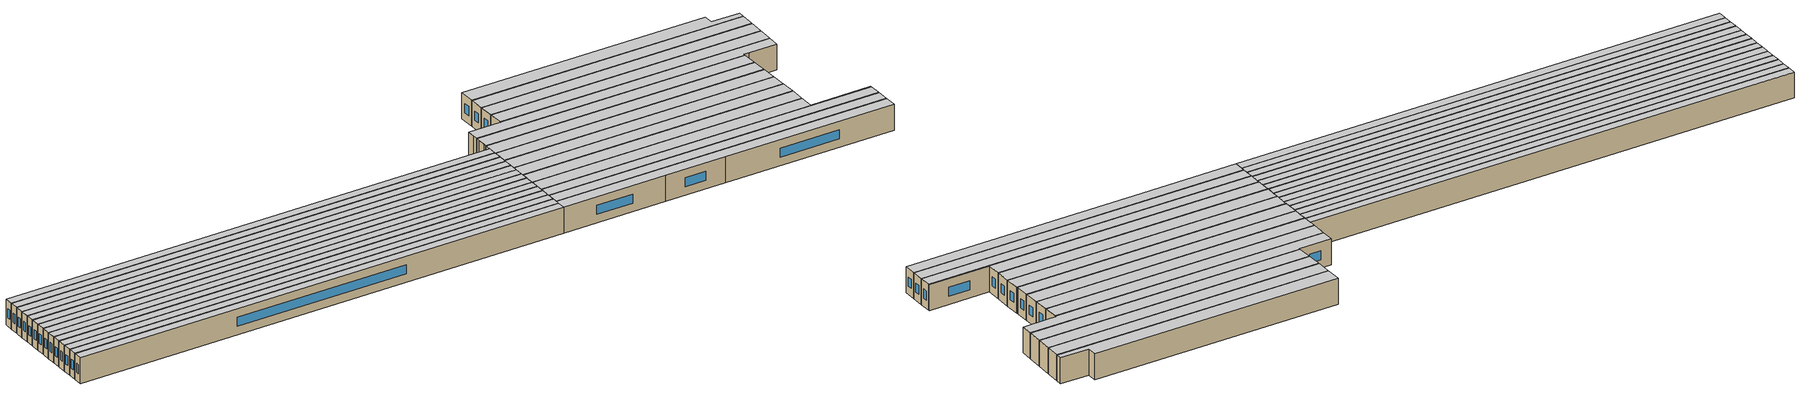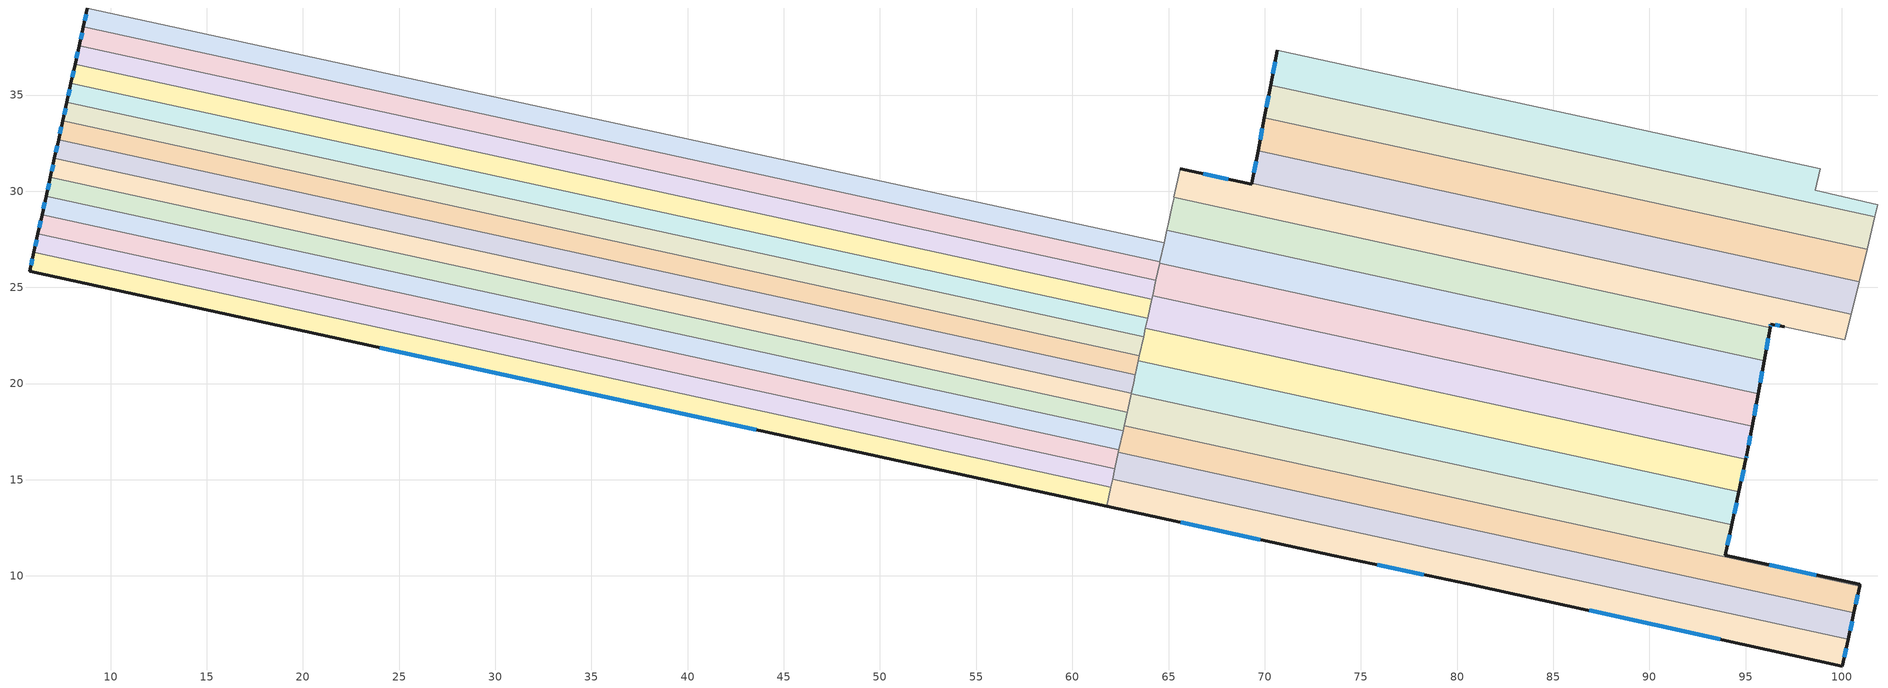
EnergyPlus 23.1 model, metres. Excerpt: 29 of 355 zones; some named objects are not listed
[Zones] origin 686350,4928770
0579a4736f0aea2d_F4_dwelling_15
 floor to 0579a4736f0aea2d_F3_dwelling_15 (EU_floor_Construction): 64.77,27.32 64.56,26.34 8.59,38.55 8.8,39.52 z12
 wall outside (EU_wall_Construction): 8.8,39.52 8.59,38.55 z12:15
 wall to 0579a4736f0aea2d_F4_dwelling_14 (EU_wall_Construction): 64.77,27.32 8.8,39.52 z12:15
 wall to 0579a4736f0aea2d_F4_dwelling_16 (EU_wall_Construction): 8.59,38.55 64.56,26.34 z12:15
 wall to 0579a4736f0aea2d_F4_dwelling_50 (EU_wall_Construction): 64.56,26.34 64.77,27.32 z12:15
 window (EU_Window_Construction): 8.73,39.21 8.66,38.86 z12.98:14.02
 ceiling to 0579a4736f0aea2d_F5_dwelling_15 (EU_floor_Construction): 64.56,26.34 64.77,27.32 8.8,39.52 8.59,38.55 z15
0579a4736f0aea2d_F4_dwelling_16
 floor to 0579a4736f0aea2d_F3_dwelling_16 (EU_floor_Construction): 64.56,26.34 64.34,25.36 8.37,37.57 8.59,38.55 z12
 wall outside (EU_wall_Construction): 8.59,38.55 8.37,37.57 z12:15
 wall to 0579a4736f0aea2d_F4_dwelling_17 (EU_wall_Construction): 8.37,37.57 64.34,25.36 z12:15
 wall to 0579a4736f0aea2d_F4_dwelling_51 (EU_wall_Construction): 64.34,25.36 64.54,26.27 z12:15
 wall to 0579a4736f0aea2d_F4_dwelling_50 (EU_wall_Construction): 64.54,26.27 64.56,26.34 z12:15
 window (EU_Window_Construction): 8.52,38.23 8.44,37.89 z12.98:14.02
 ceiling to 0579a4736f0aea2d_F5_dwelling_16 (EU_floor_Construction): 64.34,25.36 64.56,26.34 8.59,38.55 8.37,37.57 z15
0579a4736f0aea2d_F4_dwelling_17
 floor to 0579a4736f0aea2d_F3_dwelling_17 (EU_floor_Construction): 64.34,25.36 64.13,24.38 8.16,36.59 8.37,37.57 z12
 wall outside (EU_wall_Construction): 8.37,37.57 8.16,36.59 z12:15
 wall to 0579a4736f0aea2d_F4_dwelling_18 (EU_wall_Construction): 8.16,36.59 64.13,24.38 z12:15
 wall to 0579a4736f0aea2d_F4_dwelling_52 (EU_wall_Construction): 64.13,24.38 64.17,24.57 z12:15
 wall to 0579a4736f0aea2d_F4_dwelling_51 (EU_wall_Construction): 64.17,24.57 64.34,25.36 z12:15
 window (EU_Window_Construction): 8.3,37.25 8.23,36.91 z12.98:14.02
 ceiling to 0579a4736f0aea2d_F5_dwelling_17 (EU_floor_Construction): 64.13,24.38 64.34,25.36 8.37,37.57 8.16,36.59 z15
0579a4736f0aea2d_F4_dwelling_18
 floor to 0579a4736f0aea2d_F3_dwelling_18 (EU_floor_Construction): 64.13,24.38 63.92,23.4 7.94,35.61 8.16,36.59 z12
 wall outside (EU_wall_Construction): 8.16,36.59 7.94,35.61 z12:15
 wall to 0579a4736f0aea2d_F4_dwelling_19 (EU_wall_Construction): 7.94,35.61 63.92,23.4 z12:15
 wall to 0579a4736f0aea2d_F4_dwelling_52 (EU_wall_Construction): 63.92,23.4 64.13,24.38 z12:15
 window (EU_Window_Construction): 8.09,36.27 8.01,35.93 z12.98:14.02
 ceiling to 0579a4736f0aea2d_F5_dwelling_18 (EU_floor_Construction): 63.92,23.4 64.13,24.38 8.16,36.59 7.94,35.61 z15
0579a4736f0aea2d_F4_dwelling_19
 floor to 0579a4736f0aea2d_F3_dwelling_19 (EU_floor_Construction): 63.92,23.4 63.7,22.43 7.73,34.64 7.94,35.61 z12
 wall outside (EU_wall_Construction): 7.94,35.61 7.73,34.64 z12:15
 wall to 0579a4736f0aea2d_F4_dwelling_20 (EU_wall_Construction): 7.73,34.64 63.7,22.43 z12:15
 wall to 0579a4736f0aea2d_F4_dwelling_53 (EU_wall_Construction): 63.7,22.43 63.8,22.87 z12:15
 wall to 0579a4736f0aea2d_F4_dwelling_52 (EU_wall_Construction): 63.8,22.87 63.92,23.4 z12:15
 window (EU_Window_Construction): 7.87,35.3 7.8,34.95 z12.98:14.02
 ceiling to 0579a4736f0aea2d_F5_dwelling_19 (EU_floor_Construction): 63.7,22.43 63.92,23.4 7.94,35.61 7.73,34.64 z15
0579a4736f0aea2d_F4_dwelling_20
 floor to 0579a4736f0aea2d_F3_dwelling_20 (EU_floor_Construction): 63.7,22.43 63.49,21.45 7.51,33.66 7.73,34.64 z12
 wall outside (EU_wall_Construction): 7.73,34.64 7.51,33.66 z12:15
 wall to 0579a4736f0aea2d_F4_dwelling_21 (EU_wall_Construction): 7.51,33.66 63.49,21.45 z12:15
 wall to 0579a4736f0aea2d_F4_dwelling_53 (EU_wall_Construction): 63.49,21.45 63.7,22.43 z12:15
 window (EU_Window_Construction): 7.66,34.32 7.58,33.98 z12.98:14.02
 ceiling to 0579a4736f0aea2d_F5_dwelling_20 (EU_floor_Construction): 63.49,21.45 63.7,22.43 7.73,34.64 7.51,33.66 z15
0579a4736f0aea2d_F4_dwelling_21
 floor to 0579a4736f0aea2d_F3_dwelling_21 (EU_floor_Construction): 63.49,21.45 63.28,20.47 7.3,32.68 7.51,33.66 z12
 wall outside (EU_wall_Construction): 7.51,33.66 7.3,32.68 z12:15
 wall to 0579a4736f0aea2d_F4_dwelling_22 (EU_wall_Construction): 7.3,32.68 63.28,20.47 z12:15
 wall to 0579a4736f0aea2d_F4_dwelling_54 (EU_wall_Construction): 63.28,20.47 63.43,21.18 z12:15
 wall to 0579a4736f0aea2d_F4_dwelling_53 (EU_wall_Construction): 63.43,21.18 63.49,21.45 z12:15
 window (EU_Window_Construction): 7.44,33.34 7.37,33 z12.98:14.02
 ceiling to 0579a4736f0aea2d_F5_dwelling_21 (EU_floor_Construction): 63.28,20.47 63.49,21.45 7.51,33.66 7.3,32.68 z15
0579a4736f0aea2d_F4_dwelling_22
 floor to 0579a4736f0aea2d_F3_dwelling_22 (EU_floor_Construction): 63.28,20.47 63.06,19.49 7.08,31.7 7.3,32.68 z12
 wall outside (EU_wall_Construction): 7.3,32.68 7.08,31.7 z12:15
 wall to 0579a4736f0aea2d_F4_dwelling_23 (EU_wall_Construction): 7.08,31.7 63.06,19.49 63.18,20.04 z12:15
 wall to 0579a4736f0aea2d_F4_dwelling_54 (EU_wall_Construction): 63.18,20.04 63.28,20.47 z12:15
 window (EU_Window_Construction): 7.23,32.36 7.15,32.02 z12.98:14.02
 ceiling to 0579a4736f0aea2d_F5_dwelling_22 (EU_floor_Construction): 63.06,19.49 63.28,20.47 7.3,32.68 7.08,31.7 z15
0579a4736f0aea2d_F4_dwelling_23
 floor to 0579a4736f0aea2d_F3_dwelling_23 (EU_floor_Construction): 63.18,20.04 62.87,18.62 62.85,18.51 6.87,30.72 7.08,31.7 63.06,19.49 z12
 wall outside (EU_wall_Construction): 7.08,31.7 6.87,30.72 z12:15
 wall to 0579a4736f0aea2d_F4_dwelling_24 (EU_wall_Construction): 6.87,30.72 62.85,18.51 z12:15
 wall to 0579a4736f0aea2d_F4_dwelling_55 (EU_wall_Construction): 62.85,18.51 62.87,18.62 63.06,19.48 z12:15
 wall to 0579a4736f0aea2d_F4_dwelling_54 (EU_wall_Construction): 63.06,19.48 63.18,20.04 z12:15
 window (EU_Window_Construction): 7.01,31.38 6.94,31.04 z12.98:14.02
 ceiling to 0579a4736f0aea2d_F5_dwelling_23 (EU_floor_Construction): 62.87,18.62 63.18,20.04 63.06,19.49 7.08,31.7 6.87,30.72 62.85,18.51 z15
0579a4736f0aea2d_F4_dwelling_24
 floor to 0579a4736f0aea2d_F3_dwelling_24 (EU_floor_Construction): 62.85,18.51 62.64,17.54 6.66,29.75 6.87,30.72 z12
 wall outside (EU_wall_Construction): 6.87,30.72 6.66,29.75 z12:15
 wall to 0579a4736f0aea2d_F4_dwelling_25 (EU_wall_Construction): 6.66,29.75 62.64,17.54 z12:15
 wall to 0579a4736f0aea2d_F4_dwelling_56 (EU_wall_Construction): 62.64,17.54 62.7,17.81 z12:15
 wall to 0579a4736f0aea2d_F4_dwelling_55 (EU_wall_Construction): 62.7,17.81 62.85,18.52 z12:15
 window (EU_Window_Construction): 6.8,30.41 6.72,30.07 z12.98:14.02
 ceiling to 0579a4736f0aea2d_F5_dwelling_24 (EU_floor_Construction): 62.64,17.54 62.85,18.51 6.87,30.72 6.66,29.75 z15
0579a4736f0aea2d_F4_dwelling_25
 floor to 0579a4736f0aea2d_F3_dwelling_25 (EU_floor_Construction): 62.64,17.54 62.42,16.56 6.44,28.77 6.66,29.75 z12
 wall outside (EU_wall_Construction): 6.66,29.75 6.44,28.77 z12:15
 wall to 0579a4736f0aea2d_F4_dwelling_26 (EU_wall_Construction): 6.44,28.77 62.42,16.56 z12:15
 wall to 0579a4736f0aea2d_F4_dwelling_56 (EU_wall_Construction): 62.42,16.56 62.64,17.54 z12:15
 window (EU_Window_Construction): 6.59,29.43 6.51,29.09 z12.98:14.02
 ceiling to 0579a4736f0aea2d_F5_dwelling_25 (EU_floor_Construction): 62.42,16.56 62.64,17.54 6.66,29.75 6.44,28.77 z15
0579a4736f0aea2d_F4_dwelling_26
 floor to 0579a4736f0aea2d_F3_dwelling_26 (EU_floor_Construction): 62.42,16.56 62.21,15.58 6.23,27.79 6.44,28.77 z12
 wall outside (EU_wall_Construction): 6.44,28.77 6.23,27.79 z12:15
 wall to 0579a4736f0aea2d_F4_dwelling_27 (EU_wall_Construction): 6.23,27.79 62.21,15.58 z12:15
 wall to 0579a4736f0aea2d_F4_dwelling_57 (EU_wall_Construction): 62.21,15.58 62.39,16.42 z12:15
 wall to 0579a4736f0aea2d_F4_dwelling_56 (EU_wall_Construction): 62.39,16.42 62.42,16.56 z12:15
 window (EU_Window_Construction): 6.37,28.45 6.3,28.11 z12.98:14.02
 ceiling to 0579a4736f0aea2d_F5_dwelling_26 (EU_floor_Construction): 62.21,15.58 62.42,16.56 6.44,28.77 6.23,27.79 z15
0579a4736f0aea2d_F4_dwelling_27
 floor to 0579a4736f0aea2d_F3_dwelling_27 (EU_floor_Construction): 62.21,15.58 62,14.6 6.01,26.82 6.23,27.79 z12
 wall outside (EU_wall_Construction): 6.23,27.79 6.01,26.82 z12:15
 wall to 0579a4736f0aea2d_F4_dwelling_28 (EU_wall_Construction): 6.01,26.82 62,14.6 z12:15
 wall to 0579a4736f0aea2d_F4_dwelling_58 (EU_wall_Construction): 62,14.6 62.09,15.04 z12:15
 wall to 0579a4736f0aea2d_F4_dwelling_57 (EU_wall_Construction): 62.09,15.04 62.21,15.58 z12:15
 window (EU_Window_Construction): 6.16,27.48 6.08,27.13 z12.98:14.02
 ceiling to 0579a4736f0aea2d_F5_dwelling_27 (EU_floor_Construction): 62,14.6 62.21,15.58 6.23,27.79 6.01,26.82 z15
0579a4736f0aea2d_F4_dwelling_28
 floor to 0579a4736f0aea2d_F3_dwelling_28 (EU_floor_Construction): 62,14.6 61.78,13.63 5.8,25.84 6.01,26.82 z12
 wall outside (EU_wall_Construction): 6.01,26.82 5.8,25.84 61.78,13.63 z12:15
 wall to 0579a4736f0aea2d_F4_dwelling_58 (EU_wall_Construction): 61.78,13.63 62,14.6 z12:15
 window (EU_Window_Construction): 24,21.87 43.58,17.6 / 5.94,26.5 5.87,26.16 z12.98:14.02
 ceiling to 0579a4736f0aea2d_F5_dwelling_28 (EU_floor_Construction): 61.78,13.63 62,14.6 6.01,26.82 5.8,25.84 z15
0579a4736f0aea2d_F4_dwelling_44
 floor to 0579a4736f0aea2d_F3_dwelling_44 (EU_floor_Construction): 98.87,31.17 98.62,30.05 101.87,29.29 101.72,28.66 70.31,35.51 70.67,37.32 z12
 wall outside (EU_wall_Construction): 70.67,37.32 70.31,35.51 z12:15
 wall to 0579a4736f0aea2d_F4_dwelling_45 (EU_wall_Construction): 70.31,35.51 101.72,28.66 z12:15
 wall to 0579a4736f0aea2d_F4_dwelling_43 (EU_wall_Construction): 98.87,31.17 70.67,37.32 z12:15
 wall adiabatic (EU_wall_Construction): 101.72,28.66 101.87,29.29 98.62,30.05 98.87,31.17 z12:15
 window (EU_Window_Construction): 70.55,36.73 70.43,36.1 z12.98:14.02
 ceiling to 0579a4736f0aea2d_F5_dwelling_44 (EU_floor_Construction): 101.72,28.66 101.87,29.29 98.62,30.05 98.87,31.17 70.67,37.32 70.31,35.51 z15
0579a4736f0aea2d_F4_dwelling_45
 floor to 0579a4736f0aea2d_F3_dwelling_45 (EU_floor_Construction): 101.72,28.66 101.31,26.98 69.98,33.82 70.31,35.51 z12
 wall outside (EU_wall_Construction): 70.31,35.51 69.98,33.82 z12:15
 wall adiabatic (EU_wall_Construction): 101.31,26.98 101.72,28.66 z12:15
 wall to 0579a4736f0aea2d_F4_dwelling_46 (EU_wall_Construction): 69.98,33.82 101.31,26.98 z12:15
 window (EU_Window_Construction): 70.21,34.96 70.09,34.37 z12.98:14.02
 ceiling to 0579a4736f0aea2d_F5_dwelling_45 (EU_floor_Construction): 101.31,26.98 101.72,28.66 70.31,35.51 69.98,33.82 z15
0579a4736f0aea2d_F4_dwelling_46
 floor to 0579a4736f0aea2d_F3_dwelling_46 (EU_floor_Construction): 101.31,26.98 100.9,25.3 69.66,32.12 69.98,33.82 z12
 wall outside (EU_wall_Construction): 69.98,33.82 69.66,32.12 z12:15
 wall adiabatic (EU_wall_Construction): 100.9,25.3 101.31,26.98 z12:15
 wall to 0579a4736f0aea2d_F4_dwelling_47 (EU_wall_Construction): 69.66,32.12 100.9,25.3 z12:15
 window (EU_Window_Construction): 69.88,33.26 69.76,32.67 z12.98:14.02
 ceiling to 0579a4736f0aea2d_F5_dwelling_46 (EU_floor_Construction): 100.9,25.3 101.31,26.98 69.98,33.82 69.66,32.12 z15
0579a4736f0aea2d_F4_dwelling_47
 floor to 0579a4736f0aea2d_F3_dwelling_47 (EU_floor_Construction): 100.9,25.3 100.49,23.61 69.32,30.41 69.66,32.12 z12
 wall outside (EU_wall_Construction): 69.66,32.12 69.32,30.41 z12:15
 wall adiabatic (EU_wall_Construction): 100.49,23.61 100.9,25.3 z12:15
 wall to 0579a4736f0aea2d_F4_dwelling_48 (EU_wall_Construction): 69.32,30.41 100.49,23.61 z12:15
 window (EU_Window_Construction): 69.55,31.56 69.43,30.97 z12.98:14.02
 ceiling to 0579a4736f0aea2d_F5_dwelling_47 (EU_floor_Construction): 100.49,23.61 100.9,25.3 69.66,32.12 69.32,30.41 z15
0579a4736f0aea2d_F4_dwelling_48
 floor to 0579a4736f0aea2d_F3_dwelling_48 (EU_floor_Construction): 100.49,23.61 100.17,22.27 97.01,22.95 96.32,23.1 96.28,22.91 65.28,29.67 65.61,31.16 69.32,30.37 69.32,30.41 z12
 wall outside (EU_wall_Construction): 96.28,22.91 96.32,23.1 97.01,22.95 / 69.32,30.41 69.32,30.37 65.61,31.16 z12:15
 wall to 0579a4736f0aea2d_F4_dwelling_49 (EU_wall_Construction): 65.28,29.67 96.28,22.91 z12:15
 wall adiabatic (EU_wall_Construction): 97.01,22.95 100.17,22.27 100.49,23.61 z12:15
 wall to 0579a4736f0aea2d_F4_dwelling_11 (EU_wall_Construction): 65.61,31.16 65.41,30.25 z12:15
 wall to 0579a4736f0aea2d_F4_dwelling_12 (EU_wall_Construction): 65.41,30.25 65.28,29.68 z12:15
 window (EU_Window_Construction): 96.29,22.97 96.3,23.04 / 68.11,30.63 66.81,30.9 / 96.54,23.05 96.78,22.99 z12.98:14.02
 ceiling to 0579a4736f0aea2d_F5_dwelling_48 (EU_floor_Construction): 100.17,22.27 100.49,23.61 69.32,30.41 69.32,30.37 65.61,31.16 65.28,29.67 96.28,22.91 96.32,23.1 97.01,22.95 z15
0579a4736f0aea2d_F4_dwelling_49
 floor to 0579a4736f0aea2d_F3_dwelling_49 (EU_floor_Construction): 96.28,22.91 95.97,21.2 64.91,27.97 65.28,29.67 z12
 wall outside (EU_wall_Construction): 95.97,21.2 96.28,22.91 z12:15
 wall to 0579a4736f0aea2d_F4_dwelling_50 (EU_wall_Construction): 64.91,27.97 95.97,21.2 z12:15
 wall to 0579a4736f0aea2d_F4_dwelling_12 (EU_wall_Construction): 65.28,29.67 65.2,29.27 z12:15
 wall to 0579a4736f0aea2d_F4_dwelling_13 (EU_wall_Construction): 65.2,29.27 64.98,28.29 z12:15
 wall to 0579a4736f0aea2d_F4_dwelling_14 (EU_wall_Construction): 64.98,28.29 64.91,27.97 z12:15
 window (EU_Window_Construction): 96.07,21.75 96.18,22.35 z12.98:14.02
 ceiling to 0579a4736f0aea2d_F5_dwelling_49 (EU_floor_Construction): 95.97,21.2 96.28,22.91 65.28,29.67 64.91,27.97 z15
0579a4736f0aea2d_F4_dwelling_50
 floor to 0579a4736f0aea2d_F3_dwelling_50 (EU_floor_Construction): 95.97,21.2 95.65,19.48 64.54,26.27 64.91,27.97 z12
 wall outside (EU_wall_Construction): 95.65,19.48 95.97,21.2 z12:15
 wall to 0579a4736f0aea2d_F4_dwelling_51 (EU_wall_Construction): 64.54,26.27 95.65,19.48 z12:15
 wall to 0579a4736f0aea2d_F4_dwelling_14 (EU_wall_Construction): 64.91,27.97 64.77,27.32 z12:15
 window (EU_Window_Construction): 95.75,20.04 95.86,20.64 z12.98:14.02
 ceiling to 0579a4736f0aea2d_F5_dwelling_50 (EU_floor_Construction): 95.65,19.48 95.97,21.2 64.91,27.97 64.54,26.27 z15
0579a4736f0aea2d_F4_dwelling_51
 floor to 0579a4736f0aea2d_F3_dwelling_51 (EU_floor_Construction): 95.65,19.48 95.34,17.77 64.17,24.57 64.54,26.27 z12
 wall outside (EU_wall_Construction): 95.34,17.77 95.65,19.48 z12:15
 wall to 0579a4736f0aea2d_F4_dwelling_52 (EU_wall_Construction): 64.17,24.57 95.34,17.77 z12:15
 window (EU_Window_Construction): 95.44,18.33 95.55,18.92 z12.98:14.02
 ceiling to 0579a4736f0aea2d_F5_dwelling_51 (EU_floor_Construction): 95.34,17.77 95.65,19.48 64.54,26.27 64.17,24.57 z15
0579a4736f0aea2d_F4_dwelling_52
 floor to 0579a4736f0aea2d_F3_dwelling_52 (EU_floor_Construction): 95.34,17.77 95.07,16.31 95.01,16.06 63.8,22.87 64.17,24.57 z12
 wall outside (EU_wall_Construction): 95.01,16.06 95.07,16.31 95.34,17.77 z12:15
 wall to 0579a4736f0aea2d_F4_dwelling_53 (EU_wall_Construction): 63.8,22.87 95.01,16.06 z12:15
 window (EU_Window_Construction): 95.15,16.78 95.25,17.29 / 95.03,16.14 95.05,16.23 z12.98:14.02
 ceiling to 0579a4736f0aea2d_F5_dwelling_52 (EU_floor_Construction): 95.01,16.06 95.07,16.31 95.34,17.77 64.17,24.57 63.8,22.87 z15
0579a4736f0aea2d_F4_dwelling_53
 floor to 0579a4736f0aea2d_F3_dwelling_53 (EU_floor_Construction): 95.01,16.06 94.65,14.37 63.43,21.18 63.8,22.87 z12
 wall outside (EU_wall_Construction): 94.65,14.37 95.01,16.06 z12:15
 wall to 0579a4736f0aea2d_F4_dwelling_54 (EU_wall_Construction): 63.43,21.18 94.65,14.37 z12:15
 window (EU_Window_Construction): 94.77,14.92 94.9,15.51 z12.98:14.02
 ceiling to 0579a4736f0aea2d_F5_dwelling_53 (EU_floor_Construction): 94.65,14.37 95.01,16.06 63.8,22.87 63.43,21.18 z15
0579a4736f0aea2d_F4_dwelling_54
 floor to 0579a4736f0aea2d_F3_dwelling_54 (EU_floor_Construction): 94.65,14.37 94.29,12.67 63.06,19.48 63.43,21.18 z12
 wall outside (EU_wall_Construction): 94.29,12.67 94.65,14.37 z12:15
 wall to 0579a4736f0aea2d_F4_dwelling_55 (EU_wall_Construction): 63.06,19.48 94.29,12.67 z12:15
 window (EU_Window_Construction): 94.41,13.22 94.53,13.81 z12.98:14.02
 ceiling to 0579a4736f0aea2d_F5_dwelling_54 (EU_floor_Construction): 94.29,12.67 94.65,14.37 63.43,21.18 63.06,19.48 z15
0579a4736f0aea2d_F4_dwelling_55
 floor to 0579a4736f0aea2d_F3_dwelling_55 (EU_floor_Construction): 94.29,12.67 93.94,11.07 100.94,9.56 100.93,9.47 62.69,17.81 63.06,19.48 z12
 wall outside (EU_wall_Construction): 100.93,9.47 100.94,9.56 93.94,11.07 94.29,12.67 z12:15
 wall to 0579a4736f0aea2d_F4_dwelling_56 (EU_wall_Construction): 62.69,17.81 100.93,9.47 z12:15
 window (EU_Window_Construction): 94.06,11.59 94.18,12.15 / 98.67,10.05 96.22,10.58 z12.98:14.02
 ceiling to 0579a4736f0aea2d_F5_dwelling_55 (EU_floor_Construction): 100.93,9.47 100.94,9.56 93.94,11.07 94.29,12.67 63.06,19.48 62.69,17.81 z15
0579a4736f0aea2d_F4_dwelling_56
 floor to 0579a4736f0aea2d_F3_dwelling_56 (EU_floor_Construction): 100.93,9.47 100.63,8.08 62.39,16.42 62.69,17.81 z12
 wall outside (EU_wall_Construction): 100.63,8.08 100.93,9.47 z12:15
 wall to 0579a4736f0aea2d_F4_dwelling_57 (EU_wall_Construction): 62.39,16.42 100.63,8.08 z12:15
 window (EU_Window_Construction): 100.72,8.53 100.83,9.02 z12.98:14.02
 ceiling to 0579a4736f0aea2d_F5_dwelling_56 (EU_floor_Construction): 100.63,8.08 100.93,9.47 62.69,17.81 62.39,16.42 z15
0579a4736f0aea2d_F4_dwelling_57
 floor to 0579a4736f0aea2d_F3_dwelling_57 (EU_floor_Construction): 100.63,8.08 100.33,6.7 62.09,15.04 62.39,16.42 z12
 wall outside (EU_wall_Construction): 100.33,6.7 100.63,8.08 z12:15
 wall to 0579a4736f0aea2d_F4_dwelling_58 (EU_wall_Construction): 62.09,15.04 100.33,6.7 z12:15
 window (EU_Window_Construction): 100.43,7.15 100.53,7.63 z12.98:14.02
 ceiling to 0579a4736f0aea2d_F5_dwelling_57 (EU_floor_Construction): 100.33,6.7 100.63,8.08 62.39,16.42 62.09,15.04 z15
0579a4736f0aea2d_F4_dwelling_58
 floor to 0579a4736f0aea2d_F3_dwelling_58 (EU_floor_Construction): 100.33,6.7 100.04,5.32 80.53,9.6 73.61,11.05 61.78,13.63 62.09,15.04 z12
 wall outside (EU_wall_Construction): 61.78,13.63 73.61,11.05 80.53,9.6 100.04,5.32 100.33,6.7 z12:15
 window (EU_Window_Construction): 65.63,12.79 69.76,11.89 / 100.13,5.77 100.23,6.25 / 86.87,8.21 93.69,6.71 / 75.86,10.58 78.28,10.07 z12.98:14.02
 ceiling to 0579a4736f0aea2d_F5_dwelling_58 (EU_floor_Construction): 100.04,5.32 100.33,6.7 62.09,15.04 61.78,13.63 73.61,11.05 80.53,9.6 z15
[Building]
EU S2 Campaign: North Axis=0; Terrain=City; Solar Distribution=FullExterior
[Site:Location]
Bologna: Latitude=44.5; Longitude=11.25; Time Zone=1; Elevation=37
[SizingPeriod:WeatherFileDays]
AnnualSizingPeriod: Begin Month=1; Begin Day of Month=1; End Month=12; End Day of Month=31; Day of Week for Start Day=Monday; Use Weather File Daylight Saving Period=No; Use Weather File Rain and Snow Indicators=No
[MATERIAL]
EU_InternalMass_Material: Roughness=MediumRough; Thickness=0.1; Conductivity=1; Density=1800; Specific Heat=900; Thermal Absorptance=0.9; Solar Absorptance=0.7; Visible Absorptance=0.7
[MATERIAL:NOMASS] Roughness=MediumRough; Thermal Absorptance=0.9; Solar Absorptance=0.7; Visible Absorptance=0.7
Name | Thermal Resistance
EU_wall_NoMass | 0.905828
EU_floor_NoMass | 0.67114
[WINDOWMATERIAL:SIMPLEGLAZINGSYSTEM]
EU_Window_SimpleGlazing: UFactor=4.52486; Solar Heat Gain Coefficient=0.85; Visible Transmittance=0.85
[CONSTRUCTION]
EU_wall_Construction: EU_wall_NoMass
EU_floor_Construction: EU_floor_NoMass
EU_Window_Construction: EU_Window_SimpleGlazing
EU_InternalMass_Construction: EU_InternalMass_Material
[ZONE] Type=1; Multiplier=1; Ceiling Height=autocalculate; Floor Area=autocalculate; Part of Total Floor Area=Yes
Name | Volume
0579a4736f0aea2d_F4_dwelling_15 | 171.966
0579a4736f0aea2d_F4_dwelling_16 | 172.055
0579a4736f0aea2d_F4_dwelling_17 | 171.892
0579a4736f0aea2d_F4_dwelling_18 | 172.147
0579a4736f0aea2d_F4_dwelling_19 | 171.983
0579a4736f0aea2d_F4_dwelling_20 | 172.136
0579a4736f0aea2d_F4_dwelling_21 | 171.907
0579a4736f0aea2d_F4_dwelling_22 | 172.099
0579a4736f0aea2d_F4_dwelling_23 | 172.065
0579a4736f0aea2d_F4_dwelling_24 | 172.004
0579a4736f0aea2d_F4_dwelling_25 | 172.007
0579a4736f0aea2d_F4_dwelling_26 | 172.009
0579a4736f0aea2d_F4_dwelling_27 | 171.995
0579a4736f0aea2d_F4_dwelling_28 | 172.121
0579a4736f0aea2d_F4_dwelling_44 | 166.306
0579a4736f0aea2d_F4_dwelling_45 | 166.301
0579a4736f0aea2d_F4_dwelling_46 | 166.381
0579a4736f0aea2d_F4_dwelling_47 | 166.296
0579a4736f0aea2d_F4_dwelling_48 | 166.308
0579a4736f0aea2d_F4_dwelling_49 | 166.241
0579a4736f0aea2d_F4_dwelling_50 | 166.333
0579a4736f0aea2d_F4_dwelling_51 | 166.26
0579a4736f0aea2d_F4_dwelling_52 | 166.288
0579a4736f0aea2d_F4_dwelling_53 | 166.369
0579a4736f0aea2d_F4_dwelling_54 | 166.298
0579a4736f0aea2d_F4_dwelling_55 | 166.273
0579a4736f0aea2d_F4_dwelling_56 | 166.307
0579a4736f0aea2d_F4_dwelling_57 | 166.371
0579a4736f0aea2d_F4_dwelling_58 | 166.23
[INTERNALMASS] Construction=EU_InternalMass_Construction
Name | Zone or ZoneList | Surface Area
0579a4736f0aea2d_F4_dwelling_15_EU_InternalMass | 0579a4736f0aea2d_F4_dwelling_15 | 57.3223
0579a4736f0aea2d_F4_dwelling_16_EU_InternalMass | 0579a4736f0aea2d_F4_dwelling_16 | 57.3514
0579a4736f0aea2d_F4_dwelling_17_EU_InternalMass | 0579a4736f0aea2d_F4_dwelling_17 | 57.2974
0579a4736f0aea2d_F4_dwelling_18_EU_InternalMass | 0579a4736f0aea2d_F4_dwelling_18 | 57.3824
0579a4736f0aea2d_F4_dwelling_19_EU_InternalMass | 0579a4736f0aea2d_F4_dwelling_19 | 57.3274
0579a4736f0aea2d_F4_dwelling_20_EU_InternalMass | 0579a4736f0aea2d_F4_dwelling_20 | 57.3788
0579a4736f0aea2d_F4_dwelling_21_EU_InternalMass | 0579a4736f0aea2d_F4_dwelling_21 | 57.3025
0579a4736f0aea2d_F4_dwelling_22_EU_InternalMass | 0579a4736f0aea2d_F4_dwelling_22 | 57.366
0579a4736f0aea2d_F4_dwelling_23_EU_InternalMass | 0579a4736f0aea2d_F4_dwelling_23 | 57.3553
0579a4736f0aea2d_F4_dwelling_24_EU_InternalMass | 0579a4736f0aea2d_F4_dwelling_24 | 57.3345
0579a4736f0aea2d_F4_dwelling_25_EU_InternalMass | 0579a4736f0aea2d_F4_dwelling_25 | 57.3357
0579a4736f0aea2d_F4_dwelling_26_EU_InternalMass | 0579a4736f0aea2d_F4_dwelling_26 | 57.3366
0579a4736f0aea2d_F4_dwelling_27_EU_InternalMass | 0579a4736f0aea2d_F4_dwelling_27 | 57.332
0579a4736f0aea2d_F4_dwelling_28_EU_InternalMass | 0579a4736f0aea2d_F4_dwelling_28 | 57.3733
0579a4736f0aea2d_F4_dwelling_44_EU_InternalMass | 0579a4736f0aea2d_F4_dwelling_44 | 55.4351
0579a4736f0aea2d_F4_dwelling_45_EU_InternalMass | 0579a4736f0aea2d_F4_dwelling_45 | 55.434
0579a4736f0aea2d_F4_dwelling_46_EU_InternalMass | 0579a4736f0aea2d_F4_dwelling_46 | 55.4603
0579a4736f0aea2d_F4_dwelling_47_EU_InternalMass | 0579a4736f0aea2d_F4_dwelling_47 | 55.4319
0579a4736f0aea2d_F4_dwelling_48_EU_InternalMass | 0579a4736f0aea2d_F4_dwelling_48 | 55.4359
0579a4736f0aea2d_F4_dwelling_49_EU_InternalMass | 0579a4736f0aea2d_F4_dwelling_49 | 55.4137
0579a4736f0aea2d_F4_dwelling_50_EU_InternalMass | 0579a4736f0aea2d_F4_dwelling_50 | 55.4447
0579a4736f0aea2d_F4_dwelling_51_EU_InternalMass | 0579a4736f0aea2d_F4_dwelling_51 | 55.4199
0579a4736f0aea2d_F4_dwelling_52_EU_InternalMass | 0579a4736f0aea2d_F4_dwelling_52 | 55.4291
0579a4736f0aea2d_F4_dwelling_53_EU_InternalMass | 0579a4736f0aea2d_F4_dwelling_53 | 55.4562
0579a4736f0aea2d_F4_dwelling_54_EU_InternalMass | 0579a4736f0aea2d_F4_dwelling_54 | 55.4329
0579a4736f0aea2d_F4_dwelling_55_EU_InternalMass | 0579a4736f0aea2d_F4_dwelling_55 | 55.4241
0579a4736f0aea2d_F4_dwelling_56_EU_InternalMass | 0579a4736f0aea2d_F4_dwelling_56 | 55.4357
0579a4736f0aea2d_F4_dwelling_57_EU_InternalMass | 0579a4736f0aea2d_F4_dwelling_57 | 55.4571
0579a4736f0aea2d_F4_dwelling_58_EU_InternalMass | 0579a4736f0aea2d_F4_dwelling_58 | 55.4098
[OTHEREQUIPMENT] Fuel Type=Electricity; Design Level Calculation Method=Watts/Area; Power per Zone Floor Area=1; Fraction Latent=0; Fraction Radiant=0; Fraction Lost=0; Carbon Dioxide Generation Rate=0; EndUse Subcategory=EU_Step8_InternalGains
Name | Zone or ZoneList or Space or SpaceList | Schedule
EU_Step8_InternalGain_0579a4736f0aea2d_F4_dwelling_15_f000 | 0579a4736f0aea2d_F4_dwelling_15 | EU_Step8_GainSchedule_0579a4736f0aea2d_F4_dwelling_15_f000
EU_Step8_InternalGain_0579a4736f0aea2d_F4_dwelling_16_f000 | 0579a4736f0aea2d_F4_dwelling_16 | EU_Step8_GainSchedule_0579a4736f0aea2d_F4_dwelling_16_f000
EU_Step8_InternalGain_0579a4736f0aea2d_F4_dwelling_17_f000 | 0579a4736f0aea2d_F4_dwelling_17 | EU_Step8_GainSchedule_0579a4736f0aea2d_F4_dwelling_17_f000
EU_Step8_InternalGain_0579a4736f0aea2d_F4_dwelling_18_f000 | 0579a4736f0aea2d_F4_dwelling_18 | EU_Step8_GainSchedule_0579a4736f0aea2d_F4_dwelling_18_f000
EU_Step8_InternalGain_0579a4736f0aea2d_F4_dwelling_19_f000 | 0579a4736f0aea2d_F4_dwelling_19 | EU_Step8_GainSchedule_0579a4736f0aea2d_F4_dwelling_19_f000
EU_Step8_InternalGain_0579a4736f0aea2d_F4_dwelling_20_f000 | 0579a4736f0aea2d_F4_dwelling_20 | EU_Step8_GainSchedule_0579a4736f0aea2d_F4_dwelling_20_f000
EU_Step8_InternalGain_0579a4736f0aea2d_F4_dwelling_21_f000 | 0579a4736f0aea2d_F4_dwelling_21 | EU_Step8_GainSchedule_0579a4736f0aea2d_F4_dwelling_21_f000
EU_Step8_InternalGain_0579a4736f0aea2d_F4_dwelling_22_f000 | 0579a4736f0aea2d_F4_dwelling_22 | EU_Step8_GainSchedule_0579a4736f0aea2d_F4_dwelling_22_f000
EU_Step8_InternalGain_0579a4736f0aea2d_F4_dwelling_23_f000 | 0579a4736f0aea2d_F4_dwelling_23 | EU_Step8_GainSchedule_0579a4736f0aea2d_F4_dwelling_23_f000
EU_Step8_InternalGain_0579a4736f0aea2d_F4_dwelling_24_f000 | 0579a4736f0aea2d_F4_dwelling_24 | EU_Step8_GainSchedule_0579a4736f0aea2d_F4_dwelling_24_f000
EU_Step8_InternalGain_0579a4736f0aea2d_F4_dwelling_25_f000 | 0579a4736f0aea2d_F4_dwelling_25 | EU_Step8_GainSchedule_0579a4736f0aea2d_F4_dwelling_25_f000
EU_Step8_InternalGain_0579a4736f0aea2d_F4_dwelling_26_f000 | 0579a4736f0aea2d_F4_dwelling_26 | EU_Step8_GainSchedule_0579a4736f0aea2d_F4_dwelling_26_f000
EU_Step8_InternalGain_0579a4736f0aea2d_F4_dwelling_27_f000 | 0579a4736f0aea2d_F4_dwelling_27 | EU_Step8_GainSchedule_0579a4736f0aea2d_F4_dwelling_27_f000
EU_Step8_InternalGain_0579a4736f0aea2d_F4_dwelling_28_f000 | 0579a4736f0aea2d_F4_dwelling_28 | EU_Step8_GainSchedule_0579a4736f0aea2d_F4_dwelling_28_f000
EU_Step8_InternalGain_0579a4736f0aea2d_F4_dwelling_44_f000 | 0579a4736f0aea2d_F4_dwelling_44 | EU_Step8_GainSchedule_0579a4736f0aea2d_F4_dwelling_44_f000
EU_Step8_InternalGain_0579a4736f0aea2d_F4_dwelling_45_f000 | 0579a4736f0aea2d_F4_dwelling_45 | EU_Step8_GainSchedule_0579a4736f0aea2d_F4_dwelling_45_f000
EU_Step8_InternalGain_0579a4736f0aea2d_F4_dwelling_46_f000 | 0579a4736f0aea2d_F4_dwelling_46 | EU_Step8_GainSchedule_0579a4736f0aea2d_F4_dwelling_46_f000
EU_Step8_InternalGain_0579a4736f0aea2d_F4_dwelling_47_f000 | 0579a4736f0aea2d_F4_dwelling_47 | EU_Step8_GainSchedule_0579a4736f0aea2d_F4_dwelling_47_f000
EU_Step8_InternalGain_0579a4736f0aea2d_F4_dwelling_48_f000 | 0579a4736f0aea2d_F4_dwelling_48 | EU_Step8_GainSchedule_0579a4736f0aea2d_F4_dwelling_48_f000
EU_Step8_InternalGain_0579a4736f0aea2d_F4_dwelling_49_f000 | 0579a4736f0aea2d_F4_dwelling_49 | EU_Step8_GainSchedule_0579a4736f0aea2d_F4_dwelling_49_f000
EU_Step8_InternalGain_0579a4736f0aea2d_F4_dwelling_50_f000 | 0579a4736f0aea2d_F4_dwelling_50 | EU_Step8_GainSchedule_0579a4736f0aea2d_F4_dwelling_50_f000
EU_Step8_InternalGain_0579a4736f0aea2d_F4_dwelling_51_f000 | 0579a4736f0aea2d_F4_dwelling_51 | EU_Step8_GainSchedule_0579a4736f0aea2d_F4_dwelling_51_f000
EU_Step8_InternalGain_0579a4736f0aea2d_F4_dwelling_52_f000 | 0579a4736f0aea2d_F4_dwelling_52 | EU_Step8_GainSchedule_0579a4736f0aea2d_F4_dwelling_52_f000
EU_Step8_InternalGain_0579a4736f0aea2d_F4_dwelling_53_f000 | 0579a4736f0aea2d_F4_dwelling_53 | EU_Step8_GainSchedule_0579a4736f0aea2d_F4_dwelling_53_f000
EU_Step8_InternalGain_0579a4736f0aea2d_F4_dwelling_54_f000 | 0579a4736f0aea2d_F4_dwelling_54 | EU_Step8_GainSchedule_0579a4736f0aea2d_F4_dwelling_54_f000
EU_Step8_InternalGain_0579a4736f0aea2d_F4_dwelling_55_f000 | 0579a4736f0aea2d_F4_dwelling_55 | EU_Step8_GainSchedule_0579a4736f0aea2d_F4_dwelling_55_f000
EU_Step8_InternalGain_0579a4736f0aea2d_F4_dwelling_56_f000 | 0579a4736f0aea2d_F4_dwelling_56 | EU_Step8_GainSchedule_0579a4736f0aea2d_F4_dwelling_56_f000
EU_Step8_InternalGain_0579a4736f0aea2d_F4_dwelling_57_f000 | 0579a4736f0aea2d_F4_dwelling_57 | EU_Step8_GainSchedule_0579a4736f0aea2d_F4_dwelling_57_f000
EU_Step8_InternalGain_0579a4736f0aea2d_F4_dwelling_58_f000 | 0579a4736f0aea2d_F4_dwelling_58 | EU_Step8_GainSchedule_0579a4736f0aea2d_F4_dwelling_58_f000
[ZONEVENTILATION:DESIGNFLOWRATE] Schedule=EU_AlwaysOn; Design Flow Rate Calculation Method=AirChanges/Hour; Air Changes per Hour=0.73129; Ventilation Type=Natural; Fan Pressure Rise=0; Fan Total Efficiency=1; Constant Term Coefficient=1; Temperature Term Coefficient=0; Velocity Term Coefficient=0; Velocity Squared Term Coefficient=0; Minimum Indoor Temperature=-100; Maximum Indoor Temperature=100; Delta Temperature=-100; Minimum Outdoor Temperature=-100; Maximum Outdoor Temperature=100; Maximum Wind Speed=40
Name | Zone or ZoneList or Space or SpaceList
EU_ConstantAir_0579a4736f0aea2d_F4_dwelling_15 | 0579a4736f0aea2d_F4_dwelling_15
EU_ConstantAir_0579a4736f0aea2d_F4_dwelling_16 | 0579a4736f0aea2d_F4_dwelling_16
EU_ConstantAir_0579a4736f0aea2d_F4_dwelling_17 | 0579a4736f0aea2d_F4_dwelling_17
EU_ConstantAir_0579a4736f0aea2d_F4_dwelling_18 | 0579a4736f0aea2d_F4_dwelling_18
EU_ConstantAir_0579a4736f0aea2d_F4_dwelling_19 | 0579a4736f0aea2d_F4_dwelling_19
EU_ConstantAir_0579a4736f0aea2d_F4_dwelling_20 | 0579a4736f0aea2d_F4_dwelling_20
EU_ConstantAir_0579a4736f0aea2d_F4_dwelling_21 | 0579a4736f0aea2d_F4_dwelling_21
EU_ConstantAir_0579a4736f0aea2d_F4_dwelling_22 | 0579a4736f0aea2d_F4_dwelling_22
EU_ConstantAir_0579a4736f0aea2d_F4_dwelling_23 | 0579a4736f0aea2d_F4_dwelling_23
EU_ConstantAir_0579a4736f0aea2d_F4_dwelling_24 | 0579a4736f0aea2d_F4_dwelling_24
EU_ConstantAir_0579a4736f0aea2d_F4_dwelling_25 | 0579a4736f0aea2d_F4_dwelling_25
EU_ConstantAir_0579a4736f0aea2d_F4_dwelling_26 | 0579a4736f0aea2d_F4_dwelling_26
EU_ConstantAir_0579a4736f0aea2d_F4_dwelling_27 | 0579a4736f0aea2d_F4_dwelling_27
EU_ConstantAir_0579a4736f0aea2d_F4_dwelling_28 | 0579a4736f0aea2d_F4_dwelling_28
EU_ConstantAir_0579a4736f0aea2d_F4_dwelling_44 | 0579a4736f0aea2d_F4_dwelling_44
EU_ConstantAir_0579a4736f0aea2d_F4_dwelling_45 | 0579a4736f0aea2d_F4_dwelling_45
EU_ConstantAir_0579a4736f0aea2d_F4_dwelling_46 | 0579a4736f0aea2d_F4_dwelling_46
EU_ConstantAir_0579a4736f0aea2d_F4_dwelling_47 | 0579a4736f0aea2d_F4_dwelling_47
EU_ConstantAir_0579a4736f0aea2d_F4_dwelling_48 | 0579a4736f0aea2d_F4_dwelling_48
EU_ConstantAir_0579a4736f0aea2d_F4_dwelling_49 | 0579a4736f0aea2d_F4_dwelling_49
EU_ConstantAir_0579a4736f0aea2d_F4_dwelling_50 | 0579a4736f0aea2d_F4_dwelling_50
EU_ConstantAir_0579a4736f0aea2d_F4_dwelling_51 | 0579a4736f0aea2d_F4_dwelling_51
EU_ConstantAir_0579a4736f0aea2d_F4_dwelling_52 | 0579a4736f0aea2d_F4_dwelling_52
EU_ConstantAir_0579a4736f0aea2d_F4_dwelling_53 | 0579a4736f0aea2d_F4_dwelling_53
EU_ConstantAir_0579a4736f0aea2d_F4_dwelling_54 | 0579a4736f0aea2d_F4_dwelling_54
EU_ConstantAir_0579a4736f0aea2d_F4_dwelling_55 | 0579a4736f0aea2d_F4_dwelling_55
EU_ConstantAir_0579a4736f0aea2d_F4_dwelling_56 | 0579a4736f0aea2d_F4_dwelling_56
EU_ConstantAir_0579a4736f0aea2d_F4_dwelling_57 | 0579a4736f0aea2d_F4_dwelling_57
EU_ConstantAir_0579a4736f0aea2d_F4_dwelling_58 | 0579a4736f0aea2d_F4_dwelling_58
[HVACTEMPLATE:ZONE:IDEALLOADSAIRSYSTEM] System Availability Schedule=EU_AlwaysOn; Maximum Heating Supply Air Temperature=50; Minimum Cooling Supply Air Temperature=13; Maximum Heating Supply Air Humidity Ratio=0.0156; Minimum Cooling Supply Air Humidity Ratio=0.0077; Heating Limit=NoLimit; Cooling Limit=NoLimit; Heating Availability Schedule=EU_AlwaysOn; Cooling Availability Schedule=EU_CoolingOff; Dehumidification Control Type=ConstantSensibleHeatRatio; Cooling Sensible Heat Ratio=0.7; Dehumidification Setpoint=60; Humidification Control Type=None; Humidification Setpoint=30; Outdoor Air Method=None; Outdoor Air Flow Rate per Person=0.00944; Outdoor Air Flow Rate per Zone Floor Area=0; Outdoor Air Flow Rate per Zone=0; Demand Controlled Ventilation Type=None; Outdoor Air Economizer Type=NoEconomizer; Heat Recovery Type=None; Sensible Heat Recovery Effectiveness=0.7; Latent Heat Recovery Effectiveness=0.65
Name | Template Thermostat
0579a4736f0aea2d_F4_dwelling_15 | EU_HeatOnly_0579a4736f0aea2d_F4_dwelling_15
0579a4736f0aea2d_F4_dwelling_16 | EU_HeatOnly_0579a4736f0aea2d_F4_dwelling_16
0579a4736f0aea2d_F4_dwelling_17 | EU_HeatOnly_0579a4736f0aea2d_F4_dwelling_17
0579a4736f0aea2d_F4_dwelling_18 | EU_HeatOnly_0579a4736f0aea2d_F4_dwelling_18
0579a4736f0aea2d_F4_dwelling_19 | EU_HeatOnly_0579a4736f0aea2d_F4_dwelling_19
0579a4736f0aea2d_F4_dwelling_20 | EU_HeatOnly_0579a4736f0aea2d_F4_dwelling_20
0579a4736f0aea2d_F4_dwelling_21 | EU_HeatOnly_0579a4736f0aea2d_F4_dwelling_21
0579a4736f0aea2d_F4_dwelling_22 | EU_HeatOnly_0579a4736f0aea2d_F4_dwelling_22
0579a4736f0aea2d_F4_dwelling_23 | EU_HeatOnly_0579a4736f0aea2d_F4_dwelling_23
0579a4736f0aea2d_F4_dwelling_24 | EU_HeatOnly_0579a4736f0aea2d_F4_dwelling_24
0579a4736f0aea2d_F4_dwelling_25 | EU_HeatOnly_0579a4736f0aea2d_F4_dwelling_25
0579a4736f0aea2d_F4_dwelling_26 | EU_HeatOnly_0579a4736f0aea2d_F4_dwelling_26
0579a4736f0aea2d_F4_dwelling_27 | EU_HeatOnly_0579a4736f0aea2d_F4_dwelling_27
0579a4736f0aea2d_F4_dwelling_28 | EU_HeatOnly_0579a4736f0aea2d_F4_dwelling_28
0579a4736f0aea2d_F4_dwelling_44 | EU_HeatOnly_0579a4736f0aea2d_F4_dwelling_44
0579a4736f0aea2d_F4_dwelling_45 | EU_HeatOnly_0579a4736f0aea2d_F4_dwelling_45
0579a4736f0aea2d_F4_dwelling_46 | EU_HeatOnly_0579a4736f0aea2d_F4_dwelling_46
0579a4736f0aea2d_F4_dwelling_47 | EU_HeatOnly_0579a4736f0aea2d_F4_dwelling_47
0579a4736f0aea2d_F4_dwelling_48 | EU_HeatOnly_0579a4736f0aea2d_F4_dwelling_48
0579a4736f0aea2d_F4_dwelling_49 | EU_HeatOnly_0579a4736f0aea2d_F4_dwelling_49
0579a4736f0aea2d_F4_dwelling_50 | EU_HeatOnly_0579a4736f0aea2d_F4_dwelling_50
0579a4736f0aea2d_F4_dwelling_51 | EU_HeatOnly_0579a4736f0aea2d_F4_dwelling_51
0579a4736f0aea2d_F4_dwelling_52 | EU_HeatOnly_0579a4736f0aea2d_F4_dwelling_52
0579a4736f0aea2d_F4_dwelling_53 | EU_HeatOnly_0579a4736f0aea2d_F4_dwelling_53
0579a4736f0aea2d_F4_dwelling_54 | EU_HeatOnly_0579a4736f0aea2d_F4_dwelling_54
0579a4736f0aea2d_F4_dwelling_55 | EU_HeatOnly_0579a4736f0aea2d_F4_dwelling_55
0579a4736f0aea2d_F4_dwelling_56 | EU_HeatOnly_0579a4736f0aea2d_F4_dwelling_56
0579a4736f0aea2d_F4_dwelling_57 | EU_HeatOnly_0579a4736f0aea2d_F4_dwelling_57
0579a4736f0aea2d_F4_dwelling_58 | EU_HeatOnly_0579a4736f0aea2d_F4_dwelling_58
[SIZING:ZONE] Zone Cooling Design Supply Air Temperature Input Method=SupplyAirTemperature; Zone Cooling Design Supply Air Temperature=13; Zone Heating Design Supply Air Temperature Input Method=SupplyAirTemperature; Zone Heating Design Supply Air Temperature=50; Zone Cooling Design Supply Air Humidity Ratio=0.008; Zone Heating Design Supply Air Humidity Ratio=0.008; Cooling Design Air Flow Method=DesignDay; Cooling Design Air Flow Rate=0; Cooling Minimum Air Flow per Zone Floor Area=0.000762; Cooling Minimum Air Flow=0; Cooling Minimum Air Flow Fraction=0.2; Heating Design Air Flow Method=DesignDay; Heating Design Air Flow Rate=0; Heating Maximum Air Flow per Zone Floor Area=0.002032; Heating Maximum Air Flow=0.141576; Heating Maximum Air Flow Fraction=0.3; Account for Dedicated Outdoor Air System=No; Dedicated Outdoor Air System Control Strategy=NeutralSupplyAir; Dedicated Outdoor Air Low Setpoint Temperature for Design=autosize; Dedicated Outdoor Air High Setpoint Temperature for Design=autosize; Zone Load Sizing Method=Sensible Load Only No Latent Load; Zone Latent Cooling Design Supply Air Humidity Ratio Input Method=HumidityRatioDifference; Zone Cooling Design Supply Air Humidity Ratio Difference=0.005; Zone Latent Heating Design Supply Air Humidity Ratio Input Method=HumidityRatioDifference; Zone Humidification Design Supply Air Humidity Ratio Difference=0.005
0579a4736f0aea2d_F4_dwelling_15; 0579a4736f0aea2d_F4_dwelling_16; 0579a4736f0aea2d_F4_dwelling_17; 0579a4736f0aea2d_F4_dwelling_18; 0579a4736f0aea2d_F4_dwelling_19; 0579a4736f0aea2d_F4_dwelling_20; 0579a4736f0aea2d_F4_dwelling_21; 0579a4736f0aea2d_F4_dwelling_22; 0579a4736f0aea2d_F4_dwelling_23; 0579a4736f0aea2d_F4_dwelling_24; 0579a4736f0aea2d_F4_dwelling_25; 0579a4736f0aea2d_F4_dwelling_26; 0579a4736f0aea2d_F4_dwelling_27; 0579a4736f0aea2d_F4_dwelling_28; 0579a4736f0aea2d_F4_dwelling_44; 0579a4736f0aea2d_F4_dwelling_45; 0579a4736f0aea2d_F4_dwelling_46; 0579a4736f0aea2d_F4_dwelling_47; 0579a4736f0aea2d_F4_dwelling_48; 0579a4736f0aea2d_F4_dwelling_49; 0579a4736f0aea2d_F4_dwelling_50; 0579a4736f0aea2d_F4_dwelling_51; 0579a4736f0aea2d_F4_dwelling_52; 0579a4736f0aea2d_F4_dwelling_53; 0579a4736f0aea2d_F4_dwelling_54; 0579a4736f0aea2d_F4_dwelling_55; 0579a4736f0aea2d_F4_dwelling_56; 0579a4736f0aea2d_F4_dwelling_57; 0579a4736f0aea2d_F4_dwelling_58
[SCHEDULE:CONSTANT]
Name | Hourly Value
EU_AlwaysOn | 1
EU_CoolingOff | 0
[SCHEDULE:FILE] Column Number=1; Rows to Skip at Top=0; Number of Hours of Data=8760; Column Separator=Comma; Interpolate to Timestep=No; Minutes per Item=60; Adjust Schedule for Daylight Savings=Yes
Name | File
EU_Step8_GainSchedule_0579a4736f0aea2d_F4_dwelling_15_f000 | ../../schedules/0579a4736f0aea2d/0579a4736f0aea2d_F4_dwelling_15_f000_gain.csv
EU_Step8_GainSchedule_0579a4736f0aea2d_F4_dwelling_16_f000 | ../../schedules/0579a4736f0aea2d/0579a4736f0aea2d_F4_dwelling_16_f000_gain.csv
EU_Step8_GainSchedule_0579a4736f0aea2d_F4_dwelling_17_f000 | ../../schedules/0579a4736f0aea2d/0579a4736f0aea2d_F4_dwelling_17_f000_gain.csv
EU_Step8_GainSchedule_0579a4736f0aea2d_F4_dwelling_18_f000 | ../../schedules/0579a4736f0aea2d/0579a4736f0aea2d_F4_dwelling_18_f000_gain.csv
EU_Step8_GainSchedule_0579a4736f0aea2d_F4_dwelling_19_f000 | ../../schedules/0579a4736f0aea2d/0579a4736f0aea2d_F4_dwelling_19_f000_gain.csv
EU_Step8_GainSchedule_0579a4736f0aea2d_F4_dwelling_20_f000 | ../../schedules/0579a4736f0aea2d/0579a4736f0aea2d_F4_dwelling_20_f000_gain.csv
EU_Step8_GainSchedule_0579a4736f0aea2d_F4_dwelling_21_f000 | ../../schedules/0579a4736f0aea2d/0579a4736f0aea2d_F4_dwelling_21_f000_gain.csv
EU_Step8_GainSchedule_0579a4736f0aea2d_F4_dwelling_22_f000 | ../../schedules/0579a4736f0aea2d/0579a4736f0aea2d_F4_dwelling_22_f000_gain.csv
EU_Step8_GainSchedule_0579a4736f0aea2d_F4_dwelling_23_f000 | ../../schedules/0579a4736f0aea2d/0579a4736f0aea2d_F4_dwelling_23_f000_gain.csv
EU_Step8_GainSchedule_0579a4736f0aea2d_F4_dwelling_24_f000 | ../../schedules/0579a4736f0aea2d/0579a4736f0aea2d_F4_dwelling_24_f000_gain.csv
EU_Step8_GainSchedule_0579a4736f0aea2d_F4_dwelling_25_f000 | ../../schedules/0579a4736f0aea2d/0579a4736f0aea2d_F4_dwelling_25_f000_gain.csv
EU_Step8_GainSchedule_0579a4736f0aea2d_F4_dwelling_26_f000 | ../../schedules/0579a4736f0aea2d/0579a4736f0aea2d_F4_dwelling_26_f000_gain.csv
EU_Step8_GainSchedule_0579a4736f0aea2d_F4_dwelling_27_f000 | ../../schedules/0579a4736f0aea2d/0579a4736f0aea2d_F4_dwelling_27_f000_gain.csv
EU_Step8_GainSchedule_0579a4736f0aea2d_F4_dwelling_28_f000 | ../../schedules/0579a4736f0aea2d/0579a4736f0aea2d_F4_dwelling_28_f000_gain.csv
EU_Step8_GainSchedule_0579a4736f0aea2d_F4_dwelling_44_f000 | ../../schedules/0579a4736f0aea2d/0579a4736f0aea2d_F4_dwelling_44_f000_gain.csv
EU_Step8_GainSchedule_0579a4736f0aea2d_F4_dwelling_45_f000 | ../../schedules/0579a4736f0aea2d/0579a4736f0aea2d_F4_dwelling_45_f000_gain.csv
EU_Step8_GainSchedule_0579a4736f0aea2d_F4_dwelling_46_f000 | ../../schedules/0579a4736f0aea2d/0579a4736f0aea2d_F4_dwelling_46_f000_gain.csv
EU_Step8_GainSchedule_0579a4736f0aea2d_F4_dwelling_47_f000 | ../../schedules/0579a4736f0aea2d/0579a4736f0aea2d_F4_dwelling_47_f000_gain.csv
EU_Step8_GainSchedule_0579a4736f0aea2d_F4_dwelling_48_f000 | ../../schedules/0579a4736f0aea2d/0579a4736f0aea2d_F4_dwelling_48_f000_gain.csv
EU_Step8_GainSchedule_0579a4736f0aea2d_F4_dwelling_49_f000 | ../../schedules/0579a4736f0aea2d/0579a4736f0aea2d_F4_dwelling_49_f000_gain.csv
EU_Step8_GainSchedule_0579a4736f0aea2d_F4_dwelling_50_f000 | ../../schedules/0579a4736f0aea2d/0579a4736f0aea2d_F4_dwelling_50_f000_gain.csv
EU_Step8_GainSchedule_0579a4736f0aea2d_F4_dwelling_51_f000 | ../../schedules/0579a4736f0aea2d/0579a4736f0aea2d_F4_dwelling_51_f000_gain.csv
EU_Step8_GainSchedule_0579a4736f0aea2d_F4_dwelling_52_f000 | ../../schedules/0579a4736f0aea2d/0579a4736f0aea2d_F4_dwelling_52_f000_gain.csv
EU_Step8_GainSchedule_0579a4736f0aea2d_F4_dwelling_53_f000 | ../../schedules/0579a4736f0aea2d/0579a4736f0aea2d_F4_dwelling_53_f000_gain.csv
EU_Step8_GainSchedule_0579a4736f0aea2d_F4_dwelling_54_f000 | ../../schedules/0579a4736f0aea2d/0579a4736f0aea2d_F4_dwelling_54_f000_gain.csv
EU_Step8_GainSchedule_0579a4736f0aea2d_F4_dwelling_55_f000 | ../../schedules/0579a4736f0aea2d/0579a4736f0aea2d_F4_dwelling_55_f000_gain.csv
EU_Step8_GainSchedule_0579a4736f0aea2d_F4_dwelling_56_f000 | ../../schedules/0579a4736f0aea2d/0579a4736f0aea2d_F4_dwelling_56_f000_gain.csv
EU_Step8_GainSchedule_0579a4736f0aea2d_F4_dwelling_57_f000 | ../../schedules/0579a4736f0aea2d/0579a4736f0aea2d_F4_dwelling_57_f000_gain.csv
EU_Step8_GainSchedule_0579a4736f0aea2d_F4_dwelling_58_f000 | ../../schedules/0579a4736f0aea2d/0579a4736f0aea2d_F4_dwelling_58_f000_gain.csv
